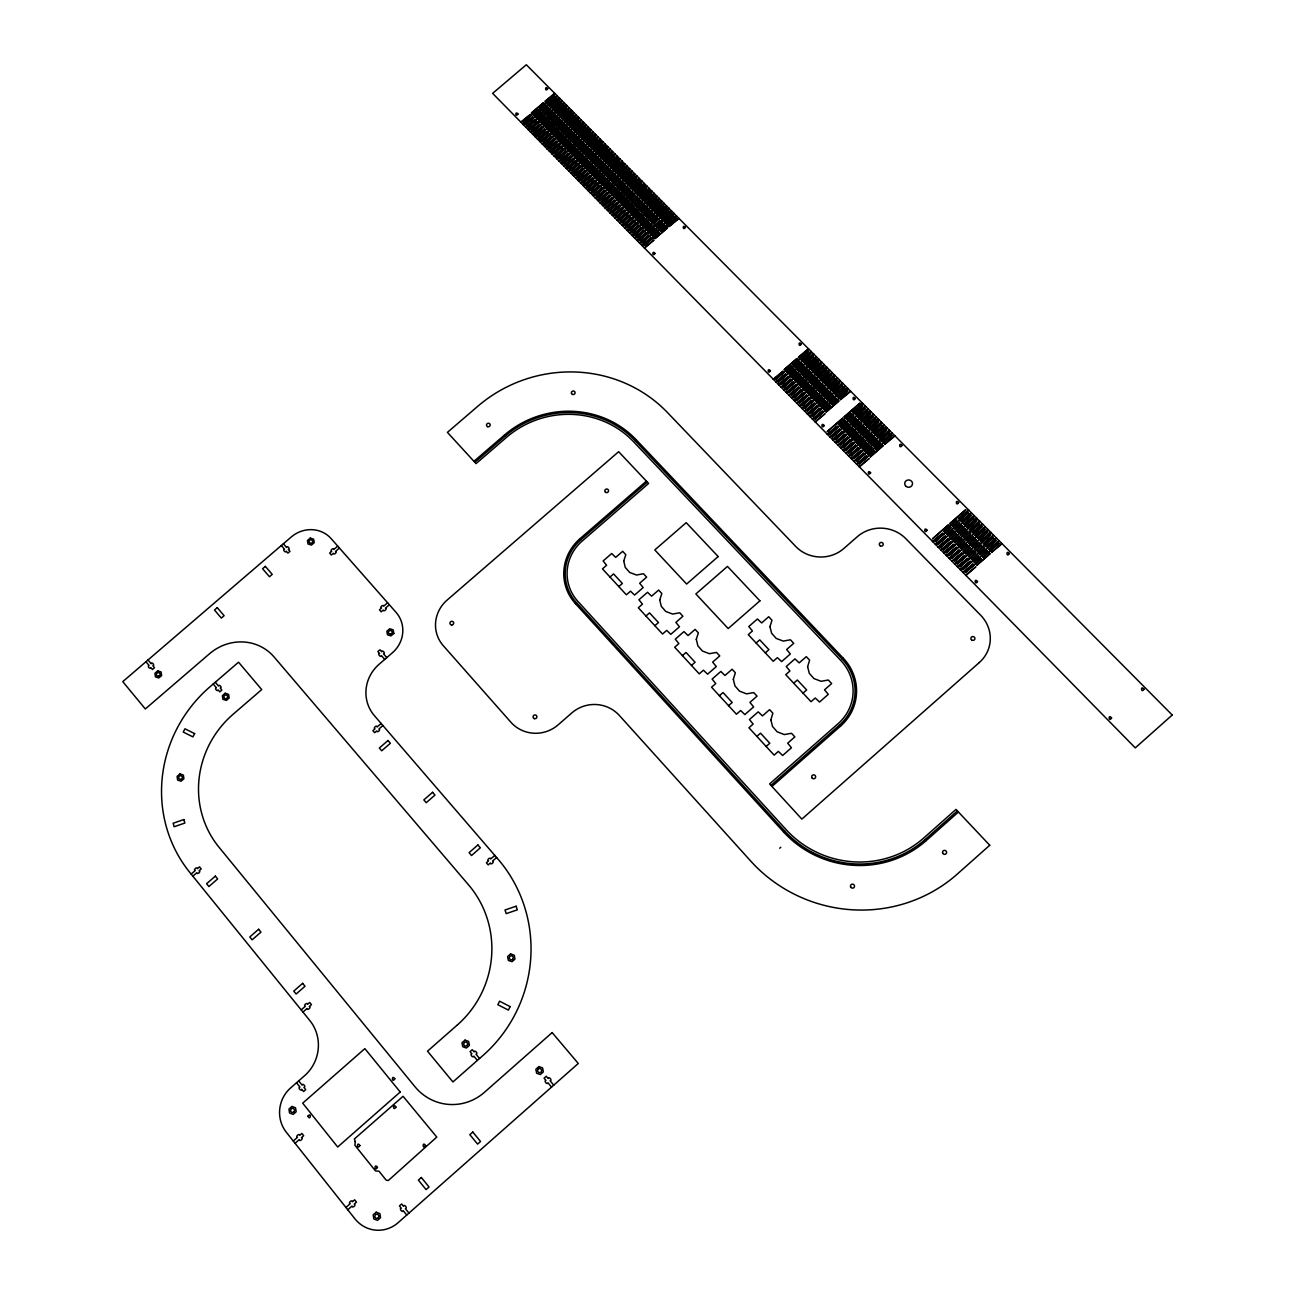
<?xml version="1.0" encoding="UTF-8"?>
<svg xmlns="http://www.w3.org/2000/svg" width="1295" height="1295" viewBox="0 0 1295 1295"><rect width="100%" height="100%" fill="white"/><g stroke="black" fill="none" stroke-linecap="round" stroke-linejoin="round"><path stroke-width="1.5" d="M647.354 482.128L580.937 539.691A46.28 44.564 -15.5 0 0 576.485 602.677L784.64 830.937A99.003 95.83 17.9 0 0 925.099 839.532L957.377 810.913M646.399 481.141L579.998 538.688A47.705 45.94 -15.5 0 0 575.417 603.616L783.54 831.924A100.524 97.303 17.9 0 0 926.152 840.649L958.429 812.03M783.54 831.924L784.64 830.937M779.687 848.241L780.788 847.254M770.962 785.385L839.548 725.006A47.931 46.393 7.9 0 0 842.317 659.301L635.019 440.543A92.9 88.627 -18.9 0 0 505.406 435.978L474.844 462.299M771.966 786.486L840.568 726.09A49.42 47.818 7.9 0 0 843.417 658.346L636.072 439.62A94.325 89.97 -18.9 0 0 504.516 435.007L473.954 461.311M345.943 1207.49L350.152 1203.767C347.675 1203.282 352.143 1198.911 352.434 1201.76L354.636 1199.818L356.465 1202.116L354.263 1204.059C356.902 1204.868 352.111 1208.802 351.981 1206.066L347.772 1209.789M728.551 705.662L732.193 702.473L723.031 692.55L719.389 695.723M932.546 541.391L942.728 533.103L932.869 541.747M968.482 509.89L958.203 518.89L968.822 510.23M935.281 544.191L945.48 535.887L935.621 544.531M971.234 512.658L960.955 521.675L971.574 513.014M938.033 546.992L948.231 538.688L938.373 547.332M973.986 515.442L963.723 524.459L974.342 515.782M940.785 549.792L950.983 541.472L941.125 550.132M976.754 518.227L966.475 527.243L977.094 518.567M793.705 683.193L797.332 679.988L806.655 689.944L803.013 693.149M943.537 552.593L953.735 544.272L943.877 552.933M979.522 521.011L969.243 530.043L979.862 521.351M946.289 555.393L956.503 547.073L946.629 555.749M982.29 523.795L972.011 532.828L982.63 524.135M949.041 558.21L959.271 549.889L949.381 558.55M985.058 526.596L974.779 535.628L985.398 526.935M951.809 561.026L962.023 552.69L952.149 561.366M987.842 529.38L977.547 538.429L988.182 529.72M293.269 1141.041L297.445 1137.366C294.985 1136.945 299.469 1132.575 299.712 1135.375L301.897 1133.465L303.694 1135.715L301.508 1137.641C304.05 1138.418 299.274 1142.271 299.242 1139.616L295.066 1143.291M842.317 659.301L843.417 658.346M756.863 736.386L760.521 733.18L769.813 743.249L766.138 746.454M954.561 563.827L964.791 555.49L954.917 564.183M990.61 532.18L980.315 541.229L990.95 532.52M957.329 566.643L967.559 558.307L957.669 567M993.394 534.981L983.083 544.029L993.734 535.321M960.097 569.476L970.344 561.123L960.437 569.816M996.179 537.781L985.867 546.83L996.519 538.121M962.881 572.293L973.112 563.94L963.221 572.633M998.963 540.582L988.652 549.647L999.303 540.922M965.649 575.109L975.896 566.757L965.989 575.466M1001.747 543.382L991.436 552.447L1002.087 543.738M682.416 655.61L686.042 652.453L695.075 662.263L691.465 665.42M301.185 1009.89L305.312 1006.296C302.836 1005.746 307.433 1001.634 307.53 1004.337L309.683 1002.459L311.464 1004.645L309.295 1006.523C311.82 1007.251 307.158 1011.087 307.077 1008.465L302.949 1012.075M494.803 855.412L490.724 858.973C490.659 856.448 485.997 860.204 488.523 860.9L486.386 862.761L488.199 864.882L490.336 863.02C490.627 865.675 495.062 861.499 492.553 861.094L496.632 857.517M756.118 643.032L759.728 639.859L768.922 649.669L765.313 652.842M827.214 434.133L837.25 426.006L827.537 434.456M862.616 403.328L852.498 412.118L862.956 403.651M829.868 436.82L839.905 428.71L830.192 437.16M865.287 405.999L855.153 414.805L865.61 406.322M832.507 439.523L842.559 431.397L832.831 439.863M867.941 408.67L857.824 417.492L868.265 409.01M835.162 442.226L845.214 434.084L835.485 442.55M870.612 411.357L860.479 420.179L870.936 411.697M837.816 444.93L847.869 436.787L838.14 445.253M873.267 414.044L863.134 422.866L873.607 414.368M645.946 616.015L649.54 612.891L658.459 622.571L654.865 625.695M840.471 447.633L850.524 439.491L840.795 447.957M875.938 416.731L865.805 425.553L876.262 417.055M843.126 450.336L853.178 442.194L843.45 450.676M878.609 419.418L868.476 428.256L878.949 419.758M845.781 453.04L855.849 444.897L846.121 453.379M881.28 422.105L871.146 430.944L881.62 422.445M848.452 455.759L858.52 447.601L848.775 456.099M883.967 424.809L873.817 433.647L884.291 425.132M851.123 458.479L861.191 450.32L851.446 458.802M886.638 427.496L876.488 436.35L886.978 427.836M853.777 461.182L863.862 453.023L854.117 461.522M889.325 430.199L879.159 439.054L889.649 430.539M856.448 463.901L866.533 455.743L856.788 464.241M892.012 432.902L881.846 441.757L892.336 433.242M859.119 466.637L869.204 458.462L859.459 466.961M894.699 435.606L884.534 444.476L895.023 435.946M778.408 384.437L788.38 376.392L778.732 384.761M813.568 353.94L803.531 362.649L813.891 354.263M781.014 387.075L790.986 379.046L781.338 387.399M816.19 356.578L806.137 365.287L816.514 356.902M783.621 389.73L793.592 381.685L783.944 390.054M818.796 359.201L808.744 367.926L819.12 359.524M786.227 392.385L796.198 384.34L786.551 392.709M821.418 361.839L811.366 370.564L821.742 362.163M788.833 395.04L798.805 386.978L789.157 395.363M824.041 364.478L813.972 373.219L824.365 364.801M791.439 397.695L801.427 389.633L791.763 398.018M826.663 367.116L816.595 375.858L826.987 367.44M794.045 400.365L804.033 392.288L794.369 400.689M829.286 369.771L819.217 378.512L829.609 370.095M796.668 403.02L806.655 394.959L796.992 403.344M831.924 372.41L821.839 381.151L832.248 372.733M799.29 405.691L809.278 397.614L799.614 406.015M834.547 375.064L824.478 383.806L834.87 375.388M575.417 603.616L576.485 602.677M801.913 408.346L811.9 400.284L802.22 408.686M837.185 377.703L827.1 386.46L837.509 378.043M609.994 577.02L613.571 573.912L622.377 583.462L618.8 586.57M804.519 411.017L814.523 402.939L804.842 411.357M839.824 380.358L829.739 389.131L840.147 380.698M807.157 413.704L817.161 405.61L807.481 414.028M842.462 383.012L832.361 391.786L842.786 383.352M809.78 416.375L819.784 408.281L810.103 416.699M845.101 385.683L835 394.441L845.425 386.007M812.402 419.046L822.422 410.952L812.726 419.386M847.739 388.338L837.638 397.112L848.063 388.662M815.041 421.733L825.061 413.639L815.364 422.057M850.378 390.993L840.277 399.783L850.702 391.333M635.019 440.543L636.072 439.62M191.158 874.093L195.205 870.58C192.809 870.289 197.099 866.031 197.39 868.686L199.511 866.857L201.194 868.945L199.09 870.774C201.534 871.486 196.986 875.21 196.889 872.668L192.842 876.181M773.228 379.144L783.184 371.115L773.536 379.467M808.355 348.695L798.319 357.388L808.679 349.019M381.167 723.516L377.153 726.981C377.007 724.472 372.571 728.227 374.983 728.858L372.895 730.688L374.643 732.711L376.732 730.898C377.023 733.52 381.377 729.312 378.901 729.02L382.915 725.54M775.818 381.782L785.774 373.753L776.142 382.106M810.961 351.317L800.925 360.026L811.285 351.641M387.626 602.79L383.676 606.206C383.644 603.794 379.111 607.404 381.539 608.051L379.467 609.848L381.199 611.807L383.255 610.026C383.433 612.503 387.901 608.618 385.408 608.181L389.358 604.765M637.156 240.562L646.593 232.452L636.849 240.255M671.587 211.004L661.437 219.146L671.279 210.696M639.325 242.764L649.07 234.978L639.617 243.088M673.772 213.189L663.93 221.639L674.08 213.497M641.786 245.289L651.547 237.487L642.093 245.597M676.249 215.698L666.407 224.148L676.557 216.006M644.262 247.814L654.024 239.996L644.57 248.122M678.742 218.208L668.884 226.657L679.049 218.515M337.736 546.118L333.819 549.485C333.721 547.105 329.351 550.65 331.698 551.314L329.642 553.078L331.342 555.005L333.398 553.24C333.641 555.668 337.882 551.848 335.518 551.427L339.436 548.044M590.326 192.858L599.99 185.153L590.617 193.165M624.514 163.607L614.736 171.976L624.805 163.915M592.754 195.335L602.434 187.613L593.045 195.642M626.958 166.068L617.181 174.436L627.249 166.375M595.182 197.811L604.862 190.09L595.473 198.119M629.402 168.528L619.625 176.897L629.694 168.836M597.61 200.288L607.306 192.566L597.918 200.595M631.847 170.989L622.069 179.357L632.138 171.296M600.054 202.781L609.735 195.043L600.346 203.088M634.291 173.449L624.514 181.834L634.599 173.757M602.483 205.257L612.179 197.52L602.79 205.565M636.735 175.926L626.958 184.311L637.043 176.233M604.927 207.75L614.623 199.997L605.234 208.042M639.196 178.386L629.402 186.771L639.503 178.694M607.371 210.227L617.067 202.489L607.663 210.535M641.656 180.863L631.847 189.248L641.948 181.171M609.816 212.72L619.512 204.966L610.107 213.027M644.101 183.34L634.307 191.741L644.408 183.647M612.26 215.213L621.972 207.459L612.567 215.52M646.561 185.816L636.768 194.218L646.869 186.124M614.704 217.706L624.417 209.952L615.012 218.013M649.022 188.293L639.228 196.694L649.329 188.601M617.165 220.199L626.877 212.445L617.456 220.506M651.498 190.77L641.689 199.187L651.79 191.077M619.609 222.708L629.338 214.938L619.916 223.015M653.959 193.246L644.149 201.664L654.266 193.554M622.069 225.201L631.798 217.43L622.377 225.508M656.419 195.739L646.61 204.157L656.727 196.047M624.53 227.71L634.259 219.923L624.837 228.017M658.896 198.232L649.07 206.65L659.204 198.54M626.99 230.202L636.719 222.432L627.298 230.526M661.373 200.709L651.547 209.142L661.68 201.016M629.451 232.711L639.18 224.941L629.759 233.019M663.849 203.202L654.007 211.635L664.157 203.509M631.911 235.221L641.656 227.434L632.219 235.544M666.326 205.695L656.484 214.144L666.634 206.002M634.372 237.746L644.117 229.943L634.679 238.053M668.803 208.187L658.961 216.637L669.11 208.511M544.564 146.27L554.179 138.63L544.871 146.578M578.525 117.311L568.829 125.583L578.816 117.618M546.959 148.698L556.575 141.058L547.251 149.006M580.921 119.739L571.224 128.011L581.228 120.03M549.355 151.143L558.971 143.486L549.647 151.434M583.333 122.151L573.62 130.439L583.624 122.442M551.735 153.571L561.366 145.93L552.042 153.878M585.745 124.579L576.016 132.867L586.036 124.87M554.13 156.015L563.762 148.358L554.438 156.323M588.14 126.991L578.428 135.295L588.448 127.298M556.526 158.459L566.158 150.803L556.834 158.767M590.552 129.419L580.824 137.723L590.844 129.727M558.938 160.904L568.57 153.231L559.23 161.195M592.964 131.847L583.236 140.151L593.256 132.155M561.334 163.348L570.966 155.675L561.625 163.656M595.376 134.275L585.648 142.579L595.684 134.583M563.746 165.792L573.377 158.12L564.037 166.1M597.788 136.703L588.059 145.024L598.096 137.011M566.142 168.253L575.789 160.564L566.433 168.544M600.216 139.148L590.471 147.468L600.508 139.439M568.554 170.697L578.201 163.008L568.845 171.005M602.628 141.576L592.9 149.896L602.936 141.883M570.966 173.158L580.613 165.469L571.257 173.449M605.056 144.02L595.311 152.341L605.348 144.328M573.377 175.602L583.025 167.913L573.669 175.91M607.484 146.464L597.74 154.785L607.776 146.756M575.789 178.062L585.437 170.373L576.081 178.37M609.913 148.909L600.152 157.245L610.204 149.2M578.201 180.523L587.865 172.834L578.509 180.831M612.341 151.353L602.58 159.69L612.632 151.644M580.629 182.983L590.277 175.294L580.921 183.291M614.769 153.797L605.008 162.134L615.06 154.105M583.041 185.46L592.705 177.755L583.349 185.768M617.197 156.242L607.436 164.595L617.505 156.549M585.469 187.921L595.133 180.215L585.761 188.228M619.641 158.702L609.864 167.055L619.933 158.994M587.898 190.397L597.562 182.676L588.189 190.705M622.069 161.147L612.308 169.516L622.377 161.454M520.8 122.07L530.367 114.462L521.092 122.361M554.632 93.256L544.968 101.496L554.924 93.548M523.164 124.482L532.747 116.874L523.455 124.773M557.012 95.652L547.348 103.891L557.303 95.943M525.543 126.894L535.11 119.286L525.835 127.185M559.391 98.048L549.727 106.287L559.683 98.355M527.907 129.306L537.49 121.698L528.198 129.597M561.787 100.46L552.107 108.699L562.079 100.751M530.286 131.718L539.869 124.11L530.578 132.025M564.167 102.855L554.487 111.111L564.458 103.147M532.666 134.146L542.249 126.521L532.957 134.437M566.546 105.267L556.866 113.507L566.854 105.559M535.029 136.558L544.628 128.933L535.337 136.865M568.942 107.663L559.262 115.919L569.233 107.971M537.409 138.986L547.008 131.362L537.716 139.293M571.338 110.075L561.641 118.331L571.629 110.366M539.805 141.414L549.404 133.773L540.096 141.722M573.734 112.487L564.037 120.759L574.025 112.778M542.184 143.842L551.783 136.202L542.476 144.15M576.129 114.899L566.433 123.171L576.421 115.19M839.548 725.006L840.568 726.09M925.099 839.532L926.152 840.649M504.516 435.007L505.406 435.978M579.998 538.688L580.937 539.691M386.8 657.633L383.466 653.813C386.056 653.441 382.025 649.329 381.685 651.757L379.953 649.766L377.865 651.563L379.597 653.554C377.12 653.603 380.779 658.087 381.394 655.61L384.712 659.43M283.378 543.77L286.567 547.445C287.199 545.017 290.792 549.323 288.299 549.42L289.983 551.346L287.927 553.111L286.26 551.184C285.823 553.532 282.067 549.582 284.528 549.193L281.323 545.519M215.278 682.222L218.483 686.026C219.179 683.55 222.659 688.066 220.199 688.082L221.866 690.073L219.794 691.854L218.127 689.863C217.722 692.291 213.885 688.163 216.394 687.807L213.206 684.003M553.742 1085.145L550.116 1080.823C552.819 1080.451 548.578 1075.87 548.157 1078.492L546.263 1076.242L544.078 1078.168L545.972 1080.435C543.398 1080.516 547.251 1085.501 547.931 1082.766L551.557 1087.088M148.018 659.964L151.159 663.72C151.823 661.243 155.287 665.776 152.842 665.759L154.477 667.718L152.421 669.499L150.77 667.524C150.236 669.855 146.659 665.792 149.087 665.5L145.963 661.729M479.571 1058.484L476.01 1054.211C478.713 1053.806 474.601 1049.322 474.099 1051.912L472.238 1049.678L470.069 1051.589L471.914 1053.822C469.373 1053.661 472.95 1058.873 473.841 1056.137L477.386 1060.395M408.961 1213.107L405.4 1208.672C408.135 1208.332 403.991 1203.508 403.49 1206.293L401.644 1203.978L399.443 1205.92L401.288 1208.235C398.65 1208.186 402.47 1213.415 403.198 1210.631L406.743 1215.05M298.692 1080.872L302.091 1085.113C302.82 1082.426 306.559 1087.395 303.936 1087.428L305.717 1089.645L303.548 1091.555L301.767 1089.322C301.201 1091.895 297.3 1087.347 299.922 1087.023L296.523 1082.766M807.611 666.682L809.294 673.335L813.956 678.58L821.095 681.299L828.298 680.021L831.649 683.566L824.526 689.83L828.282 694.347L819.525 702.036L815.235 697.989L811.026 701.696L785.741 674.679L789.934 671.004L786.243 666.52L794.952 658.88L799.193 662.878L806.299 656.662L809.618 660.175L807.611 666.682M307.919 1116.16C310.444 1121.616 311.674 1111.45 307.919 1116.16M769.958 626.667L771.61 633.239L776.207 638.419L783.265 641.09L790.419 639.795L793.722 643.307L786.632 649.523L790.338 653.975L781.63 661.615L777.405 657.617L773.212 661.292L748.267 634.631L752.444 630.973L748.785 626.553L757.446 618.978L761.638 622.927L768.712 616.744L771.982 620.224L769.958 626.667M770.849 719.777L772.516 726.479L777.162 731.788L784.301 734.573L791.52 733.294L794.855 736.904L787.7 743.184L791.439 747.765L782.633 755.503L778.36 751.391L774.135 755.131L748.931 727.774L753.14 724.067L749.449 719.534L758.206 711.861L762.447 715.908L769.586 709.644L772.888 713.221L770.849 719.777M733.326 679.26L734.945 685.897L739.526 691.141L746.584 693.861L753.755 692.582L757.041 696.143L749.918 702.376L753.609 706.892L744.868 714.565L740.643 710.518L736.434 714.209L711.57 687.224L715.763 683.55L712.12 679.082L720.829 671.474L725.006 675.456L732.112 669.256L735.366 672.769L733.326 679.26M696.289 639.293L697.875 645.849L702.392 651.013L709.385 653.7L716.491 652.421L719.745 655.917L712.655 662.117L716.297 666.569L707.588 674.177L703.428 670.195L699.235 673.853L674.695 647.225L678.871 643.583L675.278 639.163L683.938 631.62L688.066 635.554L695.124 629.386L698.345 632.866L696.289 639.293M659.754 599.844L661.292 606.335L665.743 611.434L672.672 614.073L679.713 612.778L682.918 616.242L675.877 622.377L679.47 626.78L670.81 634.323L666.698 630.39L662.538 634.032L638.322 607.743L642.466 604.134L638.921 599.779L647.532 592.284L651.612 596.169L658.637 590.067L661.826 593.498L659.754 599.844M623.753 560.994L625.258 567.404L629.661 572.439L636.492 575.029L643.485 573.734L646.658 577.149L639.649 583.236L643.178 587.574L634.582 595.069L630.519 591.184L626.375 594.793L602.466 568.861L606.61 565.267L603.114 560.962L611.677 553.532L615.708 557.368L622.685 551.314L625.825 554.697L623.753 560.994M1143.987 689.199C1141.105 694.12 1140.377 684.521 1143.987 689.199M1111.579 717.964C1108.698 722.901 1108.002 713.254 1111.579 717.964M1009.323 553.58C1006.49 558.339 1005.875 549.096 1009.323 553.58M977.515 581.552C974.682 586.327 974.083 577.052 977.515 581.552M958.672 502.573C955.872 507.284 955.289 498.154 958.672 502.573M927.091 530.238C924.274 534.965 923.707 525.819 927.091 530.238M901.967 445.448C899.167 450.093 898.633 441.126 901.967 445.448M870.629 472.788C867.828 477.45 867.31 468.45 870.629 472.788M855.331 398.488C852.563 403.085 852.045 394.23 855.331 398.488M824.203 425.569C821.435 430.183 820.933 421.28 824.203 425.569M801.314 344.065C798.562 348.614 798.076 339.889 801.314 344.065M770.428 370.839C767.66 375.388 767.207 366.631 770.428 370.839M355.235 1141.591L354.911 1145.266L375.501 1170.939L379.03 1171.247L386.266 1180.263L388.387 1180.457L436.787 1137.075L403.069 1096.298L354.409 1138.952L355.235 1141.591M685.411 227.353C682.708 231.756 682.303 223.323 685.411 227.353M655.043 253.448C652.324 257.867 651.952 249.401 655.043 253.448M425.553 1145.525C422.397 1150.769 422.283 1140.393 425.553 1145.525M547.72 88.659C545.066 92.932 544.742 84.822 547.72 88.659M517.968 113.976C515.297 118.25 515.005 110.124 517.968 113.976M377.46 1167.426C374.287 1172.671 374.223 1162.279 377.46 1167.426M394.813 1078.816C391.673 1083.98 391.592 1073.765 394.813 1078.816M395.93 1107.063C392.79 1112.243 392.693 1101.98 395.93 1107.063M359.897 1145.541C356.724 1150.753 356.675 1140.426 359.897 1145.541M510.117 1006.603L508.385 1010.1L497.847 1004.693L499.579 1001.197L510.117 1006.603M194.638 733.617L192.906 736.887L183.243 732.047L184.975 728.794L194.638 733.617M989.736 845.246L957.329 874.044A145.267 140.605 18 0 1 750.614 860.965L619.415 715.52A33.897 33.33 -19.3 0 0 571.775 712.962L558.177 724.811A33.621 32.844 -27.2 0 1 510.877 722.221L443.246 645.655A33.201 32.019 -30.1 0 1 447.099 600.087L618.654 451.696L648.601 483.472L582.167 541.035A44.37 42.735 -15.5 0 0 577.926 601.43L786.13 829.642A96.995 93.887 17.9 0 0 923.707 838.027L955.969 809.424L989.736 845.246M1172.234 715.018L1135.278 747.879L492.634 93.369L526.32 64.75L1172.234 715.018M552.188 1032.568L484.476 1092.284A50.634 49.145 -83.6 0 1 414.95 1086.699L218.984 847.205A96.073 92.139 -51.9 0 1 233.035 714.338L261.719 689.587L238.539 662.198L209.952 686.819A134.518 129.014 -51.9 0 0 189.831 872.458L309.829 1020.557A39.141 37.377 -73 0 1 304.616 1075.676L290.582 1087.962A31.549 30.076 -78.3 0 0 286.341 1132.283L354.879 1218.757A32.213 30.659 -86.3 0 0 398.164 1222.642L578.282 1063.47L552.156 1032.601M979.344 662.506L801.848 819.104L769.618 783.928L838.205 723.581A45.956 44.467 7.9 0 0 840.876 660.579L633.611 441.757A91.022 86.83 -18.9 0 0 506.62 437.273L476.042 463.61L447.422 432.368L477.855 406.209A136.299 130.034 -18.9 0 1 667.427 412.506L795.713 546.441A34.01 32.343 -0.2 0 0 843.887 548.465L857.322 536.697A34.415 32.699 4.7 0 1 905.836 538.688L980.655 615.222A35.094 33.346 12.1 0 1 979.344 662.506M538.866 1066.578L535.855 1069.233L536.599 1073.231L540.355 1074.575L543.35 1071.92L542.605 1067.922L538.866 1066.578M376.197 1212.201L373.154 1214.872L373.834 1218.967L377.541 1220.376L380.568 1217.688L379.888 1213.609L376.197 1212.201M421.344 1177.479L418.382 1180.101L426.071 1189.603L429.034 1186.997L421.344 1177.479M472.804 1132.057L469.842 1134.663L477.596 1144.1L480.542 1141.478L472.804 1132.057M457.475 1024.847L427.496 1051.184L452.926 1081.94L482.986 1055.474A138.63 134.696 -69.3 0 0 498.057 859.184L374.385 715.649A37.15 35.871 -39.5 0 1 379.046 664.335L392.466 652.712A29.283 28.053 -37.2 0 0 396.076 612.389L331.164 538.655A28.911 27.357 -36.8 0 0 291.326 536.939L122.766 681.639L145.315 708.964L209.58 653.7A47.284 44.856 -46.4 0 1 274.103 657.002L468.612 884.938A99.003 96.202 -69.2 0 1 457.475 1024.847M400.22 1092.009L337.687 1146.998L302.69 1103.162L364.85 1048.626L400.22 1092.009M465.002 1040.128L462.007 1042.75L462.72 1046.7L466.41 1048.043L469.389 1045.405L468.693 1041.455L465.002 1040.128M948.215 525.058L932.61 538.736L948.215 525.058M965.665 509.761L949.64 523.795L965.665 509.761M956.762 520.153L943.828 531.5L956.762 520.153M950.951 527.842L935.346 541.537L950.951 527.842M968.417 512.529L952.392 526.579L968.417 512.529M291.942 1106.448L288.947 1109.07L289.562 1113.036L293.188 1114.396L296.183 1111.774L295.551 1107.792L291.942 1106.448M959.53 522.937L946.58 534.285L959.53 522.937M953.703 530.626L938.098 544.321L953.703 530.626M971.169 515.313L955.143 529.364L971.169 515.313M962.282 525.721L949.332 537.069L962.282 525.721M956.471 533.427L940.85 547.121L956.471 533.427M973.937 518.097L957.911 532.164L973.937 518.097M965.034 528.506L952.084 539.869L965.034 528.506M959.223 536.211L943.602 549.922L959.223 536.211M976.705 520.881L960.663 534.948L976.705 520.881M967.802 531.306L954.836 542.67L967.802 531.306M961.991 539.011L946.354 552.738L961.991 539.011M979.473 523.666L963.431 537.749L979.473 523.666M970.57 534.09L957.604 545.47L970.57 534.09M964.743 541.812L949.106 555.539L964.743 541.812M982.241 526.45L966.183 540.549L982.241 526.45M973.338 536.891L960.372 548.271L973.338 536.891M967.511 544.612L951.874 558.339L967.511 544.612M985.009 529.25L968.951 543.35L985.009 529.25M976.106 539.691L963.124 551.071L976.106 539.691M970.279 547.413L954.625 561.156L970.279 547.413M987.794 532.051L971.719 546.15L987.794 532.051M978.874 542.492L965.892 553.888L978.874 542.492M510.57 953.929L507.608 956.519L508.336 960.421L512.027 961.699L514.989 959.109L514.261 955.208L510.57 953.929M973.047 550.229L957.394 563.972L973.047 550.229M990.562 534.835L974.487 548.951L990.562 534.835M981.642 545.292L968.66 556.688L981.642 545.292M975.831 553.03L960.162 566.789L975.831 553.03M993.346 537.635L977.272 551.767L993.346 537.635M984.427 548.093L971.444 559.505L984.427 548.093M978.599 555.846L962.93 569.606L978.599 555.846M996.13 540.436L980.04 554.568L996.13 540.436M987.211 550.909L974.212 562.321L987.211 550.909M981.383 558.663L965.698 572.439L981.383 558.663M998.914 543.253L982.824 557.384L998.914 543.253M989.995 553.726L976.997 565.138L989.995 553.726M302.642 983.342L293.755 991.112L296.118 994.026L305.021 986.256L302.642 983.342M477.904 844.971L469.098 852.66L471.542 855.509L480.348 847.804L477.904 844.971M759.922 600.831L728.178 628.561L695.868 593.952L727.466 566.417L759.922 600.831M842.689 418.172L827.311 431.559L842.689 418.172M859.88 403.214L844.097 416.941L859.88 403.214M851.09 413.364L838.334 424.452L851.09 413.364M258.628 929.276L249.805 936.949L252.136 939.83L260.959 932.125L258.628 929.276M845.327 420.859L829.949 434.246L845.327 420.859M862.535 405.885L846.752 419.629L862.535 405.885M853.745 416.035L840.989 427.14L853.745 416.035M847.982 423.546L832.604 436.933L847.982 423.546M865.189 408.572L849.407 422.316L865.189 408.572M856.4 418.722L843.644 429.827L856.4 418.722M850.637 426.233L835.259 439.636L850.637 426.233M867.86 411.243L852.061 425.003L867.86 411.243M432.579 792.297L423.837 799.905L426.233 802.706L434.974 795.081L432.579 792.297M859.054 421.409L846.299 432.53L859.054 421.409M853.308 428.936L837.914 442.34L853.308 428.936M870.515 413.931L854.716 427.69L870.515 413.931M861.725 424.096L848.953 435.217L861.725 424.096M855.963 431.623L840.568 445.043L855.963 431.623M873.186 416.618L857.387 430.393L873.186 416.618M864.38 426.8L851.608 437.92L864.38 426.8M718.175 556.559L686.625 584.045L654.801 549.938L686.204 522.662L718.175 556.559M858.617 434.327L843.223 447.746L858.617 434.327M875.857 419.305L860.042 433.08L875.857 419.305M867.051 429.487L854.279 440.624L867.051 429.487M861.288 437.03L845.878 450.45L861.288 437.03M878.528 422.008L862.713 435.784L878.528 422.008M869.722 432.19L856.95 443.327L869.722 432.19M863.959 439.717L848.533 453.169L863.959 439.717M881.199 424.695L865.384 438.487L881.199 424.695M872.393 434.893L859.605 446.03L872.393 434.893M866.63 442.437L851.203 455.872L866.63 442.437M883.886 427.399L868.055 441.19L883.886 427.399M875.064 437.597L862.276 448.734L875.064 437.597M869.301 445.14L853.874 458.592L869.301 445.14M886.557 430.086L870.726 443.894L886.557 430.086M877.751 440.3L864.947 451.453L877.751 440.3M871.972 447.843L856.545 461.311L871.972 447.843M889.244 432.789L873.397 446.613L889.244 432.789M880.422 443.003L867.618 454.173L880.422 443.003M874.659 450.563L859.216 464.031L874.659 450.563M891.931 435.492L876.084 449.316L891.931 435.492M883.109 445.707L870.305 456.876L883.109 445.707M802.123 363.879L789.464 374.854L802.123 363.879M796.393 371.293L781.128 384.534L796.393 371.293M813.47 356.481L797.801 370.079L813.47 356.481M215.375 876.116L206.601 883.708L208.883 886.541L217.657 878.933L215.375 876.116M804.729 366.517L792.071 377.492L804.729 366.517M798.999 373.931L783.718 387.189L798.999 373.931M816.093 359.103L800.407 372.717L816.093 359.103M807.335 369.156L794.677 380.131L807.335 369.156M801.605 376.57L786.324 389.827L801.605 376.57M818.699 361.742L803.013 375.356L818.699 361.742M809.958 371.794L797.283 382.786L809.958 371.794M388.031 740.497L379.338 748.041L381.701 750.792L390.378 743.249L388.031 740.497M804.227 379.225L788.93 392.482L804.227 379.225M821.321 364.381L805.636 377.994L821.321 364.381M812.58 374.433L799.889 385.441L812.58 374.433M806.834 381.863L791.553 395.137L806.834 381.863M823.944 367.019L808.242 380.649L823.944 367.019M815.186 377.088L802.511 388.095L815.186 377.088M809.456 384.518L794.159 397.808L809.456 384.518M826.566 369.658L810.864 383.304L826.566 369.658M817.809 379.726L805.134 390.75L817.809 379.726M812.078 387.173L796.765 400.463L812.078 387.173M829.188 372.312L813.487 385.959L829.188 372.312M820.431 382.381L807.74 393.405L820.431 382.381M814.701 389.827L799.387 403.133L814.701 389.827M831.827 374.951L816.109 388.613L831.827 374.951M823.07 385.036L810.362 396.06L823.07 385.036M817.323 392.482L802.01 405.788L817.323 392.482M834.449 377.606L818.731 391.268L834.449 377.606M825.692 387.691L812.985 398.73L825.692 387.691M819.945 395.153L804.632 408.459L819.945 395.153M837.088 380.261L821.354 393.923L837.088 380.261M828.314 390.345L815.623 401.385L828.314 390.345M822.584 397.808L807.254 411.13L822.584 397.808M839.727 382.915L823.992 396.594L839.727 382.915M830.953 393.016L818.246 404.056L830.953 393.016M825.206 400.479L809.877 413.801L825.206 400.479M842.365 385.57L826.631 399.248L842.365 385.57M833.591 395.671L820.884 406.727L833.591 395.671M827.845 403.15L812.499 416.488L827.845 403.15M845.004 388.241L829.253 401.919L845.004 388.241M836.23 398.342L823.507 409.398L836.23 398.342M830.483 405.821L815.138 419.159L830.483 405.821M847.642 390.896L831.892 404.59L847.642 390.896M838.869 401.013L826.145 412.069L838.869 401.013M393.826 633.449L390.977 635.91L387.496 634.793L386.849 631.199L389.698 628.739L393.194 629.856L393.826 633.449M796.911 358.602L784.268 369.577L796.911 358.602M791.18 366.016L775.932 379.241L791.18 366.016M808.258 351.22L792.589 364.801L808.258 351.22M799.517 361.24L786.858 372.215L799.517 361.24M793.786 368.654L778.522 381.895L793.786 368.654M810.864 353.843L795.195 367.44L810.864 353.843M225.201 693.23L222.352 695.69L222.918 699.3L226.334 700.433L229.183 697.973L228.616 694.379L225.201 693.23M179.956 773.908L177.075 776.401L177.625 780.059L181.057 781.241L183.922 778.748L183.372 775.09L179.956 773.908M660.369 220.636L647.662 230.963L660.369 220.636M654.412 227.483L639.471 240.336L654.412 227.483M671.15 213.125L655.788 226.301L671.15 213.125M662.538 222.821L650.139 233.472L662.538 222.821M217.252 607.646L214.484 610.026L221.332 618.087L224.116 615.708L217.252 607.646M265.329 566.368L262.577 568.748L269.473 576.728L272.225 574.365L265.329 566.368M656.889 229.992L641.931 242.845L656.889 229.992M673.627 215.634L658.281 228.81L673.627 215.634M665.031 225.33L652.615 235.998L665.031 225.33M659.382 232.517L644.408 245.37L659.382 232.517M676.12 218.127L660.758 231.319L676.12 218.127M667.508 227.839L655.108 238.507L667.508 227.839M310.25 538.105L307.433 540.517L308.032 544.013L311.431 545.098L314.248 542.67L313.649 539.189L310.25 538.105M157.747 670.859L154.914 673.303L155.432 676.864L158.816 677.997L161.648 675.553L161.114 671.976L157.747 670.859M613.377 173.141L601.058 183.68L613.377 173.141M607.76 180.215L592.9 192.923L607.76 180.215M624.368 166.003L609.119 179.05L624.368 166.003M615.805 175.602L603.502 186.14L615.805 175.602M610.188 182.692L595.328 195.399L610.188 182.692M626.812 168.463L611.564 181.527L626.812 168.463M618.249 178.062L605.93 188.617L618.249 178.062M612.632 185.153L597.772 197.876L612.632 185.153M629.257 170.924L613.992 183.987L629.257 170.924M620.693 180.539L608.375 191.093L620.693 180.539M615.076 187.629L600.2 200.353L615.076 187.629M631.701 173.4L616.436 186.464L631.701 173.4M623.138 183L610.803 193.554L623.138 183M617.505 190.106L602.644 202.846L617.505 190.106M634.145 175.861L618.88 188.94L634.145 175.861M625.582 185.476L613.247 196.047L625.582 185.476M619.949 192.583L605.073 205.322L619.949 192.583M636.606 178.321L621.325 191.417L636.606 178.321M628.026 187.953L615.692 198.523L628.026 187.953M622.409 195.059L607.517 207.815L622.409 195.059M639.05 180.798L623.769 193.894L639.05 180.798M630.487 190.43L618.136 201L630.487 190.43M624.854 197.536L609.961 210.292L624.854 197.536M641.511 183.275L626.23 196.371L641.511 183.275M632.931 192.906L620.596 203.493L632.931 192.906M627.298 200.029L612.405 212.785L627.298 200.029M643.971 185.752L628.674 198.847L643.971 185.752M635.392 195.383L623.041 205.97L635.392 195.383M629.759 202.506L614.866 215.278L629.759 202.506M646.432 188.228L631.134 201.34L646.432 188.228M637.852 197.876L625.501 208.463L637.852 197.876M632.219 204.998L617.31 217.77L632.219 204.998M648.892 190.705L633.595 203.817L648.892 190.705M640.313 200.353L627.946 210.955L640.313 200.353M634.679 207.491L619.755 220.28L634.679 207.491M651.353 193.182L636.039 206.31L651.353 193.182M642.773 202.846L630.406 213.448L642.773 202.846M637.14 209.984L622.215 222.772L637.14 209.984M653.813 195.674L638.5 208.803L653.813 195.674M645.234 205.338L632.866 215.941L645.234 205.338M639.601 212.477L624.676 225.265L639.601 212.477M656.29 198.151L640.976 211.295L656.29 198.151M647.694 207.831L635.327 218.434L647.694 207.831M642.061 214.97L627.136 227.774L642.061 214.97M658.766 200.644L643.437 213.788L658.766 200.644M650.171 210.324L637.787 220.943L650.171 210.324M644.522 217.463L629.597 230.283L644.522 217.463M661.227 203.137L645.897 216.297L661.227 203.137M652.648 212.817L640.264 223.436L652.648 212.817M646.998 219.972L632.057 232.792L646.998 219.972M663.704 205.63L648.374 218.79L663.704 205.63M655.108 215.326L642.725 225.945L655.108 215.326M649.475 222.481L634.518 235.302L649.475 222.481M666.18 208.123L650.851 221.299L666.18 208.123M657.585 217.819L645.201 228.454L657.585 217.819M651.935 224.974L636.994 237.811L651.935 224.974M668.673 210.632L653.327 223.792L668.673 210.632M559.472 131.329L544.742 143.891L559.472 131.329M575.967 117.262L560.832 130.164L575.967 117.262M567.469 126.748L555.247 137.173L567.469 126.748M561.868 133.757L547.121 146.335L561.868 133.757M578.363 119.674L563.228 132.592L578.363 119.674M569.865 129.176L557.627 139.601L569.865 129.176M564.264 136.185L549.517 148.763L564.264 136.185M580.775 122.102L565.624 135.02L580.775 122.102M572.26 131.588L560.023 142.029L572.26 131.588M566.66 138.614L551.913 151.191L566.66 138.614M583.171 124.514L568.019 137.448L583.171 124.514M574.656 134.016L562.418 144.457L574.656 134.016M569.072 141.042L554.309 153.636L569.072 141.042M585.583 126.942L570.431 139.876L585.583 126.942M577.068 136.444L564.83 146.902L577.068 136.444M571.467 143.47L556.704 156.08L571.467 143.47M587.995 129.37L572.827 142.304L587.995 129.37M579.464 138.873L567.226 149.33L579.464 138.873M573.863 145.898L559.1 158.524L573.863 145.898M590.407 131.799L575.239 144.749L590.407 131.799M581.876 141.317L569.622 151.774L581.876 141.317M576.275 148.342L561.496 160.968L576.275 148.342M592.819 134.227L577.635 147.177L592.819 134.227M584.288 143.745L572.034 154.218L584.288 143.745M578.687 150.787L563.908 163.413L578.687 150.787M595.231 136.655L580.047 149.621L595.231 136.655M586.7 146.189L574.446 156.663L586.7 146.189M581.099 153.215L566.303 165.857L581.099 153.215M597.642 139.083L582.459 152.065L597.642 139.083M589.112 148.617L576.858 159.107L589.112 148.617M583.511 155.659L568.715 168.301L583.511 155.659M600.054 141.527L584.871 154.51L600.054 141.527M591.524 151.062L579.253 161.551L591.524 151.062M585.923 158.12L571.127 170.762L585.923 158.12M602.483 143.972L587.283 156.954L602.483 143.972M593.952 153.506L581.682 163.996L593.952 153.506M588.335 160.564L573.539 173.206L588.335 160.564M604.911 146.4L589.711 159.398L604.911 146.4M596.364 155.95L584.094 166.456L596.364 155.95M590.763 163.008L575.951 175.667L590.763 163.008M607.323 148.844L592.123 161.843L607.323 148.844M598.792 158.411L586.505 168.9L598.792 158.411M593.175 165.469L578.363 178.127L593.175 165.469M609.751 151.288L594.551 164.303L609.751 151.288M601.22 160.855L588.934 171.361L601.22 160.855M595.603 167.913L580.775 180.588L595.603 167.913M612.179 153.733L596.963 166.747L612.179 153.733M603.648 163.299L591.346 173.821L603.648 163.299M598.031 170.373L583.203 183.048L598.031 170.373M614.623 156.193L599.391 169.208L614.623 156.193M606.076 165.76L593.774 176.282L606.076 165.76M600.459 172.834L585.615 185.525L600.459 172.834M617.051 158.637L601.819 171.668L617.051 158.637M608.504 168.22L596.202 178.742L608.504 168.22M602.887 175.294L588.043 187.985L602.887 175.294M619.496 161.098L604.247 174.129L619.496 161.098M610.932 170.681L598.63 181.203L610.932 170.681M605.315 177.755L590.471 190.462L605.315 177.755M621.924 163.542L606.691 176.589L621.924 163.542M543.609 102.645L531.436 113.021L543.609 102.645M538.04 109.606L523.342 122.118L538.04 109.606M554.47 95.603L539.384 108.456L554.47 95.603M545.988 105.041L533.799 115.417L545.988 105.041M540.403 112.017L525.705 124.53L540.403 112.017M556.85 97.999L541.763 110.852L556.85 97.999M548.368 107.453L536.179 117.829L548.368 107.453M542.783 114.413L528.085 126.942L542.783 114.413M559.23 100.411L544.143 113.264L559.23 100.411M550.747 109.848L538.558 120.241L550.747 109.848M545.163 116.825L530.448 129.354L545.163 116.825M561.625 102.807L546.522 115.676L561.625 102.807M553.127 112.26L540.938 122.653L553.127 112.26M547.542 119.237L532.828 131.782L547.542 119.237M564.005 105.219L548.902 118.088L564.005 105.219M555.506 114.672L543.317 125.065L555.506 114.672M549.922 121.649L535.207 134.194L549.922 121.649M566.401 107.615L551.281 120.5L566.401 107.615M557.902 117.084L545.697 127.477L557.902 117.084M552.317 124.061L537.587 136.623L552.317 124.061M568.78 110.026L553.661 122.912L568.78 110.026M560.282 119.496L548.076 129.905L560.282 119.496M554.697 126.489L539.966 139.051L554.697 126.489M571.176 112.438L556.057 125.324L571.176 112.438M562.678 121.908L550.456 132.317L562.678 121.908M557.093 128.901L542.346 141.463L557.093 128.901M573.572 114.85L558.453 127.752L573.572 114.85M565.073 124.32L552.852 134.745L565.073 124.32M183.841 819.557L173.141 823.248L174.145 826.744L184.845 823.053L183.841 819.557M516.122 906.209L505.001 909.996L506.199 913.639L517.32 909.851L516.122 906.209M906.063 486.386A3.917 3.675 2.8 0 0 912.457 484.33A3.917 3.675 2.8 0 0 907.342 480.121A3.917 3.675 2.8 0 0 906.063 486.386M572.552 394.441A1.862 1.748 -17.7 0 0 575.061 392.434A1.862 1.748 -17.7 0 0 572.066 391.43A1.862 1.748 -17.7 0 0 572.552 394.441M180.895 779.38A1.91 1.813 -53.1 0 0 181.867 776.239A1.91 1.813 -53.1 0 0 178.742 777.097A1.91 1.813 -53.1 0 0 180.895 779.38M293.852 1111.903A2.04 1.942 -77.4 0 0 293.172 1108.471A2.04 1.942 -77.4 0 0 290.663 1110.867A2.04 1.942 -77.4 0 0 293.852 1111.903M378.512 1217.429A2.088 1.975 -86.9 0 0 376.974 1214.208A2.088 1.975 -86.9 0 0 375.097 1217.235A2.088 1.975 -86.9 0 0 378.512 1217.429M226.172 698.62A1.894 1.797 -47.3 0 0 227.127 695.512A1.894 1.797 -47.3 0 0 224.019 696.37A1.894 1.797 -47.3 0 0 226.172 698.62M538.072 1069.265A2.04 1.991 85.8 0 0 539.27 1072.584A2.04 1.991 85.8 0 0 541.472 1069.864A2.04 1.991 85.8 0 0 538.072 1069.265M880.195 545.81A1.959 1.862 3.9 0 0 883.239 544.418A1.959 1.862 3.9 0 0 880.422 542.589A1.959 1.862 3.9 0 0 880.195 545.81M971.428 639.73A2.007 1.91 12.8 0 0 974.827 639.099A2.007 1.91 12.8 0 0 972.496 636.59A2.007 1.91 12.8 0 0 971.428 639.73M487.665 426.686A1.862 1.748 -23 0 0 490.174 424.695A1.862 1.748 -23 0 0 487.211 423.675A1.862 1.748 -23 0 0 487.665 426.686M812.159 778.085A2.007 1.942 16.9 0 0 815.559 777.469A2.007 1.942 16.9 0 0 813.276 774.896A2.007 1.942 16.9 0 0 812.159 778.085M310.573 543.382A1.862 1.764 -36 0 0 312.532 540.857A1.862 1.764 -36 0 0 309.408 540.565A1.862 1.764 -36 0 0 310.573 543.382M390.07 634.161A1.894 1.813 -36.3 0 0 392.061 631.572A1.894 1.813 -36.3 0 0 388.872 631.248A1.894 1.813 -36.3 0 0 390.07 634.161M467.204 1045.373A2.023 1.975 -84 0 0 466.038 1042.086A2.023 1.975 -84 0 0 463.853 1044.774A2.023 1.975 -84 0 0 467.204 1045.373M158.427 676.233A1.878 1.764 -47.6 0 0 159.771 673.287A1.878 1.764 -47.6 0 0 156.63 673.74A1.878 1.764 -47.6 0 0 158.427 676.233M512.448 959.417A1.991 1.959 -79.4 0 0 512.092 955.985A1.991 1.959 -79.4 0 0 509.34 958.025A1.991 1.959 -79.4 0 0 512.448 959.417M605.785 492.44A1.894 1.797 -15.8 0 0 608.569 490.74A1.894 1.797 -15.8 0 0 605.688 489.316A1.894 1.797 -15.8 0 0 605.785 492.44M942.647 853A2.056 1.975 27.8 0 0 946.143 853.68A2.056 1.975 27.8 0 0 944.897 850.394A2.056 1.975 27.8 0 0 942.647 853M451.777 624.983A1.894 1.829 -31.4 0 0 453.428 622.167A1.894 1.829 -31.4 0 0 450.174 622.247A1.894 1.829 -31.4 0 0 451.777 624.983M534.511 718.66A1.926 1.878 -28.5 0 0 536.826 716.281A1.926 1.878 -28.5 0 0 533.621 715.52A1.926 1.878 -28.5 0 0 534.511 718.66M850.588 886.767A2.04 1.991 31.4 0 0 854.053 887.463A2.04 1.991 31.4 0 0 852.855 884.177A2.04 1.991 31.4 0 0 850.588 886.767"/></g></svg>
